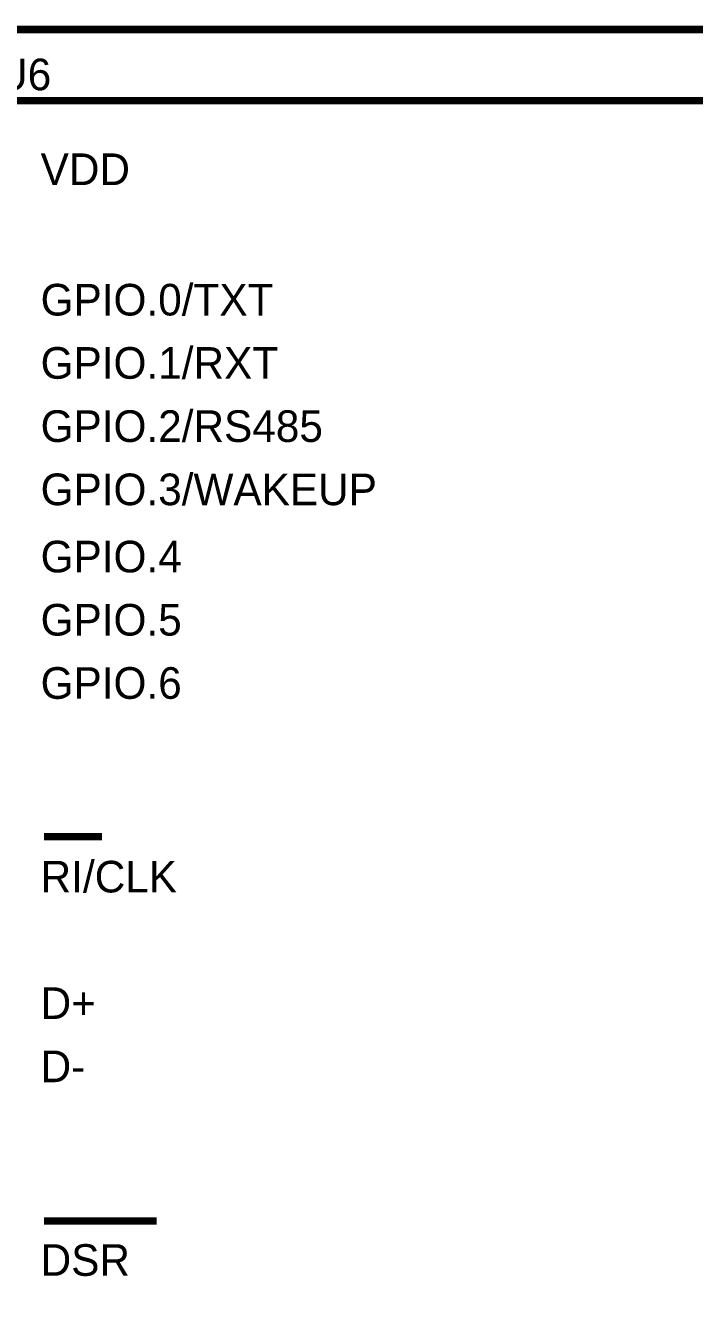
# Model space of a CAD drawing. Header units: inches. Extents: x 0 to 16.9, y 0 to 11.7.
# Drawn here: x 12.747 to 13.79, y 8.589 to 10.596 of the extents above; entities that cross this region are included whole.
import ezdxf

# ---------------------------------------------------------------- set-up
doc = ezdxf.new("R2010")
doc.units = ezdxf.units.IN
doc.header["$MEASUREMENT"] = 0
doc.layers.add('Sheet', color=255, linetype='Continuous')

msp = doc.modelspace()

# ---------------------------------------------------------------- linework, layer by layer
at = {"layer": 'Sheet'}
for points in [[(14.6051, 8.6794, 0.0118, 0.0118, 0), (15.1559, 8.6794, 0.0118, 0.0118, 0), (15.1559, 10.5901, 0.0118, 0.0118, 0), (12.4008, 10.5901, 0.0118, 0.0118, 0), (12.4008, 10.3795, 0.0118, 0.0118, 0)], [(12.8359, 9.3292, 0.0118, 0.0118, 0), (12.7758, 9.3292, 0.0118, 0.0118, 0)], [(12.866, 9.3292, 0.0118, 0.0118, 0), (12.8359, 9.3292, 0.0118, 0.0118, 0)], [(12.8406, 8.7288, 0.0118, 0.0118, 0), (12.7758, 8.7288, 0.0118, 0.0118, 0)], [(12.8907, 8.7288, 0.0118, 0.0118, 0), (12.8406, 8.7288, 0.0118, 0.0118, 0)], [(12.9517, 8.7288, 0.0118, 0.0118, 0), (12.8907, 8.7288, 0.0118, 0.0118, 0)]]:
    msp.add_lwpolyline(points, format="xyseb", dxfattribs=at)
for points in [[(12.7056, 10.479, 0.0118, 0.0118, 0), (14.4052, 10.479, 0.0118, 0.0118, 0), (14.4052, 8.079, 0.0118, 0.0118, 0), (12.7056, 8.079, 0.0118, 0.0118, 0), (12.7056, 10.479, 0.0118, 0.0118, 0)], [(12.7056, 10.479, 0.0039, 0.0039, 0), (12.7056, 8.079, 0.0039, 0.0039, 0), (14.4052, 8.079, 0.0039, 0.0039, 0), (14.4052, 10.479, 0.0039, 0.0039, 0), (12.7056, 10.479, 0.0039, 0.0039, 0), (12.7056, 10.479, 0.0039, 0.0039, 0)]]:
    msp.add_lwpolyline(points, format="xyseb", close=True, dxfattribs=at)

# ---------------------------------------------------------------- texts
for s, height, p in [('U6', 0.04939, (12.7025, 10.4952)), ('VDD', 0.04939, (12.7704, 10.3471)), ('GPIO.0/TXT', 0.04939, (12.7704, 10.1433)), ('GPIO.1/RXT', 0.04939, (12.7704, 10.0445)), ('GPIO.2/RS485', 0.049389, (12.7704, 9.9458)), ('GPIO.3/WAKEUP', 0.049389, (12.7704, 9.847)), ('GPIO.4', 0.04939, (12.7704, 9.742)), ('GPIO.5', 0.04939, (12.7704, 9.6433)), ('GPIO.6', 0.04939, (12.7704, 9.5445)), ('RI/CLK', 0.04939, (12.7704, 9.242)), ('D+', 0.04939, (12.7704, 9.0444)), ('D-', 0.04939, (12.7704, 8.9456)), ('DSR', 0.04939, (12.7704, 8.6431))]:
    msp.add_text(s, height=height, dxfattribs=at).set_placement(p)

doc.saveas('drawing.dxf')
